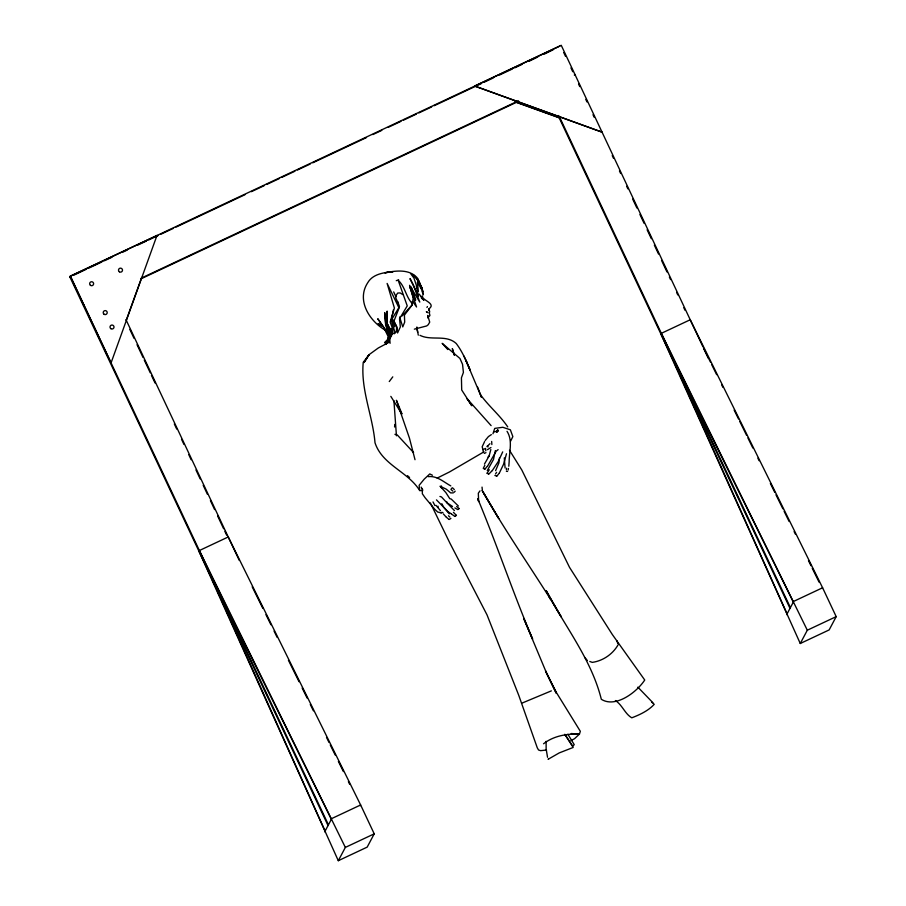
<?xml version="1.0" encoding="UTF-8"?>
<svg xmlns="http://www.w3.org/2000/svg" width="906" height="906" viewBox="0 0 906 906"><rect width="100%" height="100%" fill="white"/><g stroke="black" fill="none" stroke-linecap="round" stroke-linejoin="round"><path stroke-width="1.36" d="M422.4 488.787L422.332 493.747L425.084 497.711L435.005 509.546L437.802 512.094L439.931 512.502M394.586 426.998L394.756 424.393M437.96 507.043L438.051 506.171M422.4 297.361L422.547 295.866M428.798 310.543L429.014 308.833C435.933 303.827 424.28 301.019 422.253 296.851M506.363 469.829L506.601 468.221M508.164 470.033L508.436 468.425M428.765 310.271L429.014 308.833L429.693 311.913L429.025 313.08M393.419 309.818L391.29 320.452L395.027 332.457L394.042 333.827L396.364 331.789L396.669 326.42L392.139 318.719L398.844 307.7M499.433 458.006L498.9 462.898L495.593 470.656M497.009 432.321L497.779 429.603L496.782 431.392M506.499 453.77L503.532 464.348L499.444 472.841M492.955 433.77L494.721 428.402L502.819 427.281L510.361 429.806L512.853 436.601L510.644 441.075M126.33 320.022L141.721 277.395M157.021 235.356L111.064 362.876L70.396 276.081L156.919 235.537M490.825 449.58L489.115 455.978L484.472 464.042M421.064 297.1L421.381 296.398M508.81 466.239L509.149 461.766C509.206 451.732 512.921 440.52 507.032 431.313M487.145 473.17L489.285 469.738M502.705 451.89L498.243 461.573L492.162 470.78M426.953 307.462L427.406 306.579M487.258 470.588L493.487 459.489L495.333 450.633M69.807 277.179L70.396 276.081M83.499 305.866L83.884 305.129M474.619 86.025L601.901 132.095L474.619 86.025L561.244 45.3L702.965 346.862M574.336 75.096L574.732 74.36M324.71 831.833L331.755 818.548L360.633 804.97L374.223 833.837L367.179 847.121L338.3 860.7L198.98 551.278M360.237 805.706L360.633 804.97L228.244 536.964L199.365 550.542L345.345 847.416L338.3 860.7M786.68 614.63L793.724 601.346L822.603 587.768L836.193 616.635L829.149 629.919L800.27 643.498L660.95 334.076M822.206 588.504L822.603 587.768L690.213 319.761L661.335 333.34L807.314 630.214L800.27 643.498M484.631 441.528L482.185 446.749L483.43 451.901M507.598 471.437L506.375 471.301M484.846 465.333L483.26 468.368L484.71 469.195M618.141 644.71C612.886 654.109 602.92 660.916 592.252 662.377L589.795 661.459M485.956 452.649L484.28 453.408M495.525 473.929L496.624 472.32M499.138 473.249L496.941 476.137M427.723 312.638L426.488 311.675M487.1 466.511L484.903 469.229M479.965 490.893L478.323 493.226L478.651 501.55L477.926 499.455M487.53 466.205L496.182 451.188L498.119 449.659M389.263 381.551L392.785 376.862M411.675 302.14L412.321 304.767L404.404 315.129L404.688 322.106L402.762 326.919L399.614 317.021M485.231 440.441L488.413 436.601L491.346 434.631M573.124 745.91L574.211 744.63L567.892 734.268M491.732 471.131L488.81 474.121M402.083 315.945L412.321 304.767M489.92 443.702L487.02 446.647M489.115 455.978L487.994 457.032M548.64 758.809L548.096 759.296L559.24 752.909L573.17 747.461L564.812 734.29L572.048 745.083M427.711 317.87L429.908 315.56L429.523 313.646M482.977 449.614L485.559 448.436L485.831 450.814M496.647 476.103L494.88 475.446M496.522 432.026L498.447 430.712L494.234 431.913M543.543 743.769C553.713 735.819 566.85 733.634 579.444 734.098L580.338 731.323L556.522 692.75L546.635 673.271L545.548 670.972L556.227 693.158L546.635 673.271L523.645 618.288L532.626 639.081C512.955 592.852 497.19 545.163 477.722 498.662M484.008 451.8L449.557 471.924L437.19 478.096M487.473 449.659L490.95 447.519M488.549 474.076L487.066 473.226M389.082 342.264L378.289 347.983L369.059 354.688L363.238 362.321C360.577 389.75 372.728 415.729 375.005 442.762C382.287 465.05 408.074 471.618 419.682 490.531L421.573 490.622M570.916 740.598L574.506 738.73L579.444 734.098L571.154 733.532M559.874 46.081L70.306 276.262L328.436 824.822M73.726 275.197L86.523 269.184M89.014 268.017L101.868 261.97M104.428 260.769L111.948 257.236M122.14 252.446L127.236 250.045M137.418 245.254L146.342 241.064M148.89 239.864L158.108 235.526M160.668 234.326L173.442 228.323M176.002 227.123L245.028 194.665M251.415 191.664L264.201 185.651M266.76 184.45L279.546 178.437M282.094 177.236L294.88 171.223M297.44 170.022L310.214 164.02M312.774 162.808L366.466 137.576M372.853 134.564L381.8 130.362M388.187 127.35L400.973 121.347M403.532 120.147L416.307 114.133M418.866 112.933L431.652 106.919M434.212 105.719L481.505 83.488M484.053 82.276L493.238 77.961M499.614 74.972L512.343 68.981M514.891 67.78L522.411 64.247M528.81 61.382L537.745 57.044M544.098 54.19L553.113 49.819M141.404 278.085L518.492 100.804M141.019 278.822L518.096 101.54M345.345 847.416L374.223 833.837M807.314 630.214L836.193 616.635M551.358 690.87L522.422 702.931M414.336 329.161L426.703 325.934L428.21 324.733L429.716 322.128L427.689 315.424L428.13 317.202M390.078 343.329L389.659 337.757L384.676 328.584L377.745 318.719L383.906 327.723L388.187 336.613L387.53 340.101L384.552 342.785L388.13 339.161L389.014 334.812L385.628 324.994L384.699 312.604L385.763 324.065L388.867 330.497L390.203 335.594L389.874 329.977L387.134 323.283L387.156 311.12L387.19 323.601L390.758 330.158L391.89 334.405L389.036 334.325L391.879 333.068L391.211 328.436M396.273 280.679L398.651 279.875M389.036 334.325L392.887 333.453L392.762 329.082L390.158 322.049L394.393 308.085L387.122 283.431L399.059 308.006L394.008 320.996L397.19 328.221L397.575 332.955L400.339 326.964L399.523 318.719L407.247 305.9L398.187 280.294C405.197 286.602 405.831 297.043 412.366 303.646L413.204 297.927L409.557 285.311L419.784 302.072L413.408 284.994L409.999 278.595L418.515 296.307L416.386 286.341M546.511 750.021L540.588 750.666L538.549 749.998L537.281 747.824L518.776 695.389L487.009 614.857L450.033 543.385L430.373 502.921M453.294 492.909L450.656 492.898L446.284 489.195L441.188 486.715M454.2 492.275L455.186 491.177M428.164 476.635C437.213 475.627 443.555 481.981 450.792 485.899M452.547 506.477L446.647 502.536L441.482 496.93L439.942 496.454M440.271 512.853L441.573 513.147M441.698 512.309L442.966 512.626M394.925 434.336L397.281 434.971L413.578 452.604M458.04 509.444L459.183 508.526M426.364 311.845L427.507 312.445M515.265 101.766L559.047 117.542M515.163 101.948L558.957 117.723M419.976 335.322C431.256 341.075 446.194 334.201 456.228 343.51C462.388 351.562 466.239 360.939 470.18 370.192L465.797 360.169L481.448 397.19L477.655 387.156M455.231 516.352L456.443 515.333M449.387 519.41L450.905 518.425M432.456 475.242L429.772 473.94L424.189 479.183L419.127 485.333L419.682 490.531M457.824 509.602L454.857 507.938M440.486 510.69L435.979 505.322M402.694 294.563L400.169 292.944L397.7 293.057L396.25 295.175L395.763 297.893L397.757 302.23M388.674 330.373L386.33 328.844L388.572 330.362L391.03 336.398M454.937 516.454L451.437 514.008M456.635 506.511L459.115 508.56M451.029 513.691L448.221 511.833L436.477 499.885M449.093 519.512L446.273 517.156M419.218 294.144L420.837 296.262M421.415 298.074L423.929 300.192L422.162 298.38M385.356 330.203C369.455 321.098 356.262 300.35 367.655 282.853C372.751 273.918 383.861 272.57 393.125 271.619L384.824 272.819C395.967 270.622 410.271 268.584 418.164 279.003M452.898 491.143L450.984 489.5L451.652 488.277L452.502 487.79L454.302 489.557M651.765 702.218L654.223 704.324C648.436 710.7 639.817 714.755 631.776 717.812C624.823 713.781 622.365 704.947 615.378 700.542M453.43 512.32L456.307 515.299M407.462 475.639L409.557 477.507M448.436 515.752L449.897 517.088M637.858 687.156L652.852 702.671M507.734 426.896C499.806 415.118 488.776 406.273 480.497 394.722M491.109 425.616L467.1 398.742L471.822 405.763L461.709 389.999L461.426 377.825L463.408 372.445L462.536 364.314L459.954 358.47L442.162 343.329L447.779 349.535M445.922 516.805L443.385 513.962M416.409 278.335L413 274.529L416.839 278.867L420.939 285.911L421.483 289.195L417.406 282.264L418.357 291.358L413.985 278.119L410.814 273.872M458.402 506.058L451.233 499.059L449.784 498.685L445.854 492.57L440.112 486.205L441.449 487.802M454.427 510.576L447.111 503.011L446.658 501.505M584.834 657.473L587.337 660.553M509.489 450.282L521.799 469.976L569.512 567.337L612.286 634.46L644.732 680.01C637.088 691.833 615.763 708.458 601.324 699.285C591.346 659.228 564.948 626.692 546.239 590.701L561.21 616.861L549.195 596.794L550.565 599.262C527.994 563.475 503.623 528.266 482.626 491.222L498.798 518.628L482.105 490.622M449.274 513.872L443.6 507.145L441.822 503.702M487.36 445.967L488.051 446.975M390.826 396.364L401.754 413.827M416.839 278.867L422.219 288.663L418.278 279.852L420.373 284.484M387.745 329.376L390.226 333.861M421.154 487.111L422.796 490.214M433.011 501.913L434.903 505.593M710.417 362.015L703.543 348.097L708.345 358.289M711.663 364.552L716.657 374.665M721.652 384.79L722.909 387.326M734.143 410.101L738.515 418.957M739.772 421.483L746.635 435.401M747.892 437.938L752.886 448.062M757.88 458.176L759.126 460.712M770.372 483.487L774.743 492.343M775.989 494.869L782.863 508.787M784.109 511.324L789.103 521.448M794.109 531.573L795.355 534.098M808.469 560.667L810.972 565.729M812.218 568.266L819.092 582.184M674.676 361.675L793.339 602.082M252.196 586.805L262.808 608.322M265.934 614.642L270.928 624.766M274.054 631.097L277.168 637.416M288.414 660.202L299.037 681.708M302.151 688.039L307.157 698.152M310.271 704.483L313.397 710.814M326.511 737.382L329.014 742.444M330.26 744.97L335.254 755.094M338.38 761.425L343.374 771.55M348.38 781.663L349.625 784.2M212.695 578.877L331.37 819.284M412.864 301.664L416.545 306.998L409.739 286.511L415.661 300.192L411.335 287.077M563.702 52.503L565.48 56.263M570.939 67.871L572.739 71.699M578.549 84.043L579.749 86.602M585.763 99.377L586.975 101.936M592.988 114.722L594.189 117.27M612.23 155.617L613.43 158.176M619.444 170.951L620.655 173.51M626.669 186.296L627.869 188.856M632.682 199.071L636.895 208.018M639.896 214.416L644.109 223.363M647.111 229.75L651.323 238.697M654.336 245.084L658.537 254.031M661.55 260.43L666.963 271.936M669.364 277.043L670.576 279.603M676.589 292.378L677.79 294.937M683.803 307.723L685.004 310.271M559.093 116.047L790.406 607.62M558.096 115.515L790.009 608.356M125.991 319.671L239.252 560.372M129.807 329.365L134.02 338.312M137.032 344.699L143.046 357.485M144.247 360.033L150.26 372.819M151.461 375.378L155.073 383.045M174.314 423.94L176.727 429.059M181.54 439.285L183.941 444.393M188.754 454.619L191.155 459.738M195.968 469.965L200.181 478.912M203.193 485.299L207.395 494.246M210.407 500.633L214.62 509.58M217.621 515.978L223.635 528.753M224.847 531.312L226.647 535.14M69.909 276.998L328.04 825.559M393.691 291.913L395.865 296.624M674.279 362.411L787.076 613.894M386.284 325.696L390.588 335.333L390.033 338.017L387.496 339.229L391.279 336.624L392.038 333.804L390.577 328.55M212.31 579.614L325.107 831.085M463.974 356.103L467.417 363.804M387.168 331.505L389.218 336.239L388.844 341.052L385.333 344.439L389.002 341.143L390.124 337.179L386.522 328.787M401.958 413.782L396.409 400.271L409.421 438.062L415.016 459.704M422.173 291.585L423.385 294.722L420.95 285.888M397.689 301.619L399.512 306.602M392.139 318.719L394.767 326.84M454.427 355.175L452.32 348.584L454.133 354.858M616.907 640.701L617.722 643.373M416.534 327.745L417.711 332.343M416.873 326.998L418.289 335.141M504.302 457.904L505.095 468.028M441.335 485.899L441.494 487.281M396.443 435.786L393.917 400.679M482.037 487.1L482.388 490.678M547.541 757.28L546.137 748.9L546.114 741.346M491.664 441.449L491.856 444.552M369.059 354.688L364.099 362.457L369.059 354.688M381.653 325.809L378.142 323.521L381.619 325.798M422.275 289.24L420.928 285.718L422.921 291.777L422.275 289.24M119.366 271.789A1.993 1.993 0 0 0 122.491 270.316A1.993 1.993 0 0 0 119.649 268.346A1.993 1.993 0 0 0 119.366 271.789M104.077 314.235A1.993 1.993 0 0 0 107.202 312.763A1.993 1.993 0 0 0 104.371 310.792A1.993 1.993 0 0 0 104.077 314.235M110.872 328.663A1.993 1.993 0 0 0 113.997 327.202A1.993 1.993 0 0 0 111.155 325.231A1.993 1.993 0 0 0 110.872 328.663M90.487 285.356A1.993 1.993 0 0 0 93.612 283.895A1.993 1.993 0 0 0 90.781 281.925A1.993 1.993 0 0 0 90.487 285.356"/></g></svg>
